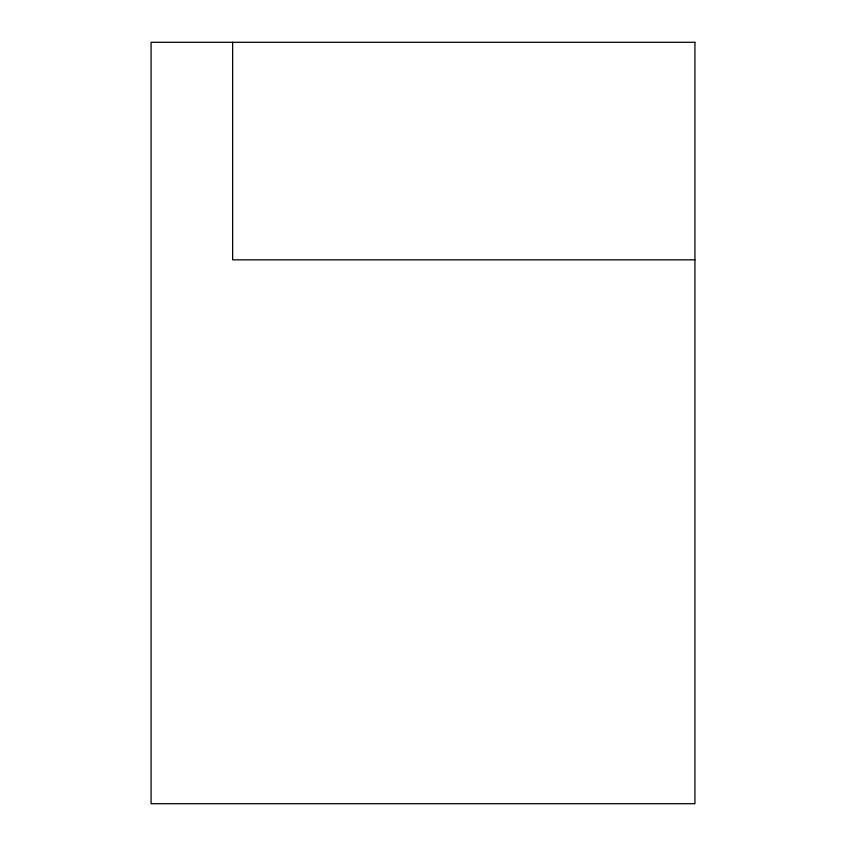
<?xml version="1.0" encoding="UTF-8"?>
<svg xmlns="http://www.w3.org/2000/svg" width="846" height="846" viewBox="0 0 846 846"><rect width="100%" height="100%" fill="white"/><g stroke="black" fill="none" stroke-linecap="round" stroke-linejoin="round"><path stroke-width="1.27" d="M694.926 259.838L232.65 259.838L232.65 42.3M694.926 42.3L151.074 42.3L151.074 803.7L694.926 803.7L694.926 42.3"/></g></svg>
